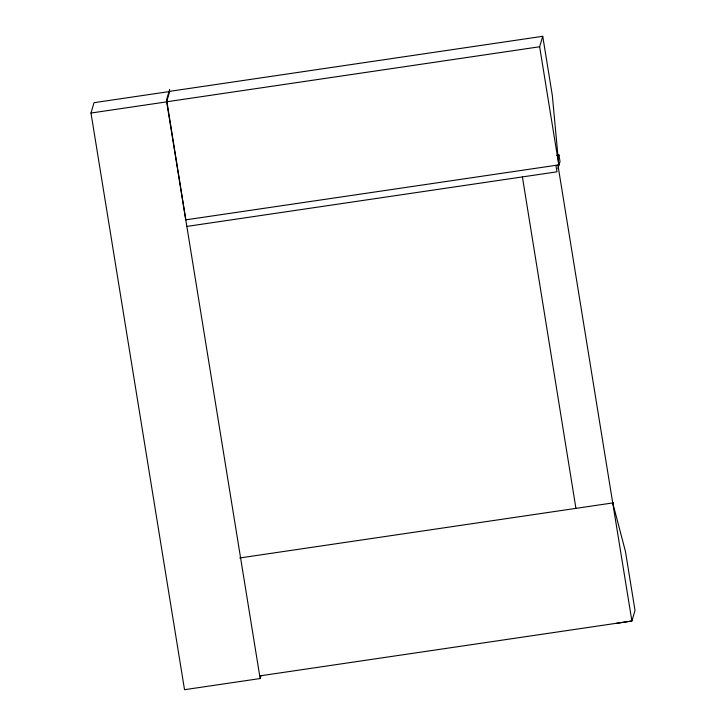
<?xml version="1.0" encoding="UTF-8"?>
<svg xmlns="http://www.w3.org/2000/svg" width="726" height="726" viewBox="0 0 726 726"><rect width="100%" height="100%" fill="white"/><g stroke="black" fill="none" stroke-linecap="round" stroke-linejoin="round"><path stroke-width="1.09" d="M261.07 675.434L260.144 678.547L184.522 689.7L90.986 113.038L94.053 102.675L169.684 91.521M169.657 89.398L166.617 99.671L185.792 219.851L558.802 164.902L539.645 46.763L542.739 36.3L169.739 91.331L166.617 101.876L90.986 113.038M558.04 158.059L558.956 154.974L556.715 155.31M557.895 168.741L560.018 161.544L558.956 154.974M615.675 623.471L631.883 621.002L635.014 610.421L625.44 551.397L612.735 502.946M539.645 46.763L166.644 101.794L260.144 678.547M186.854 226.421L556.978 171.817L555.916 165.247M239.734 557.967L613.615 502.809M259.999 675.861L631.883 621.002L557.913 164.956L558.793 164.82L552.314 95.324L542.739 36.3M522.402 176.917L575.927 508.372"/></g></svg>
